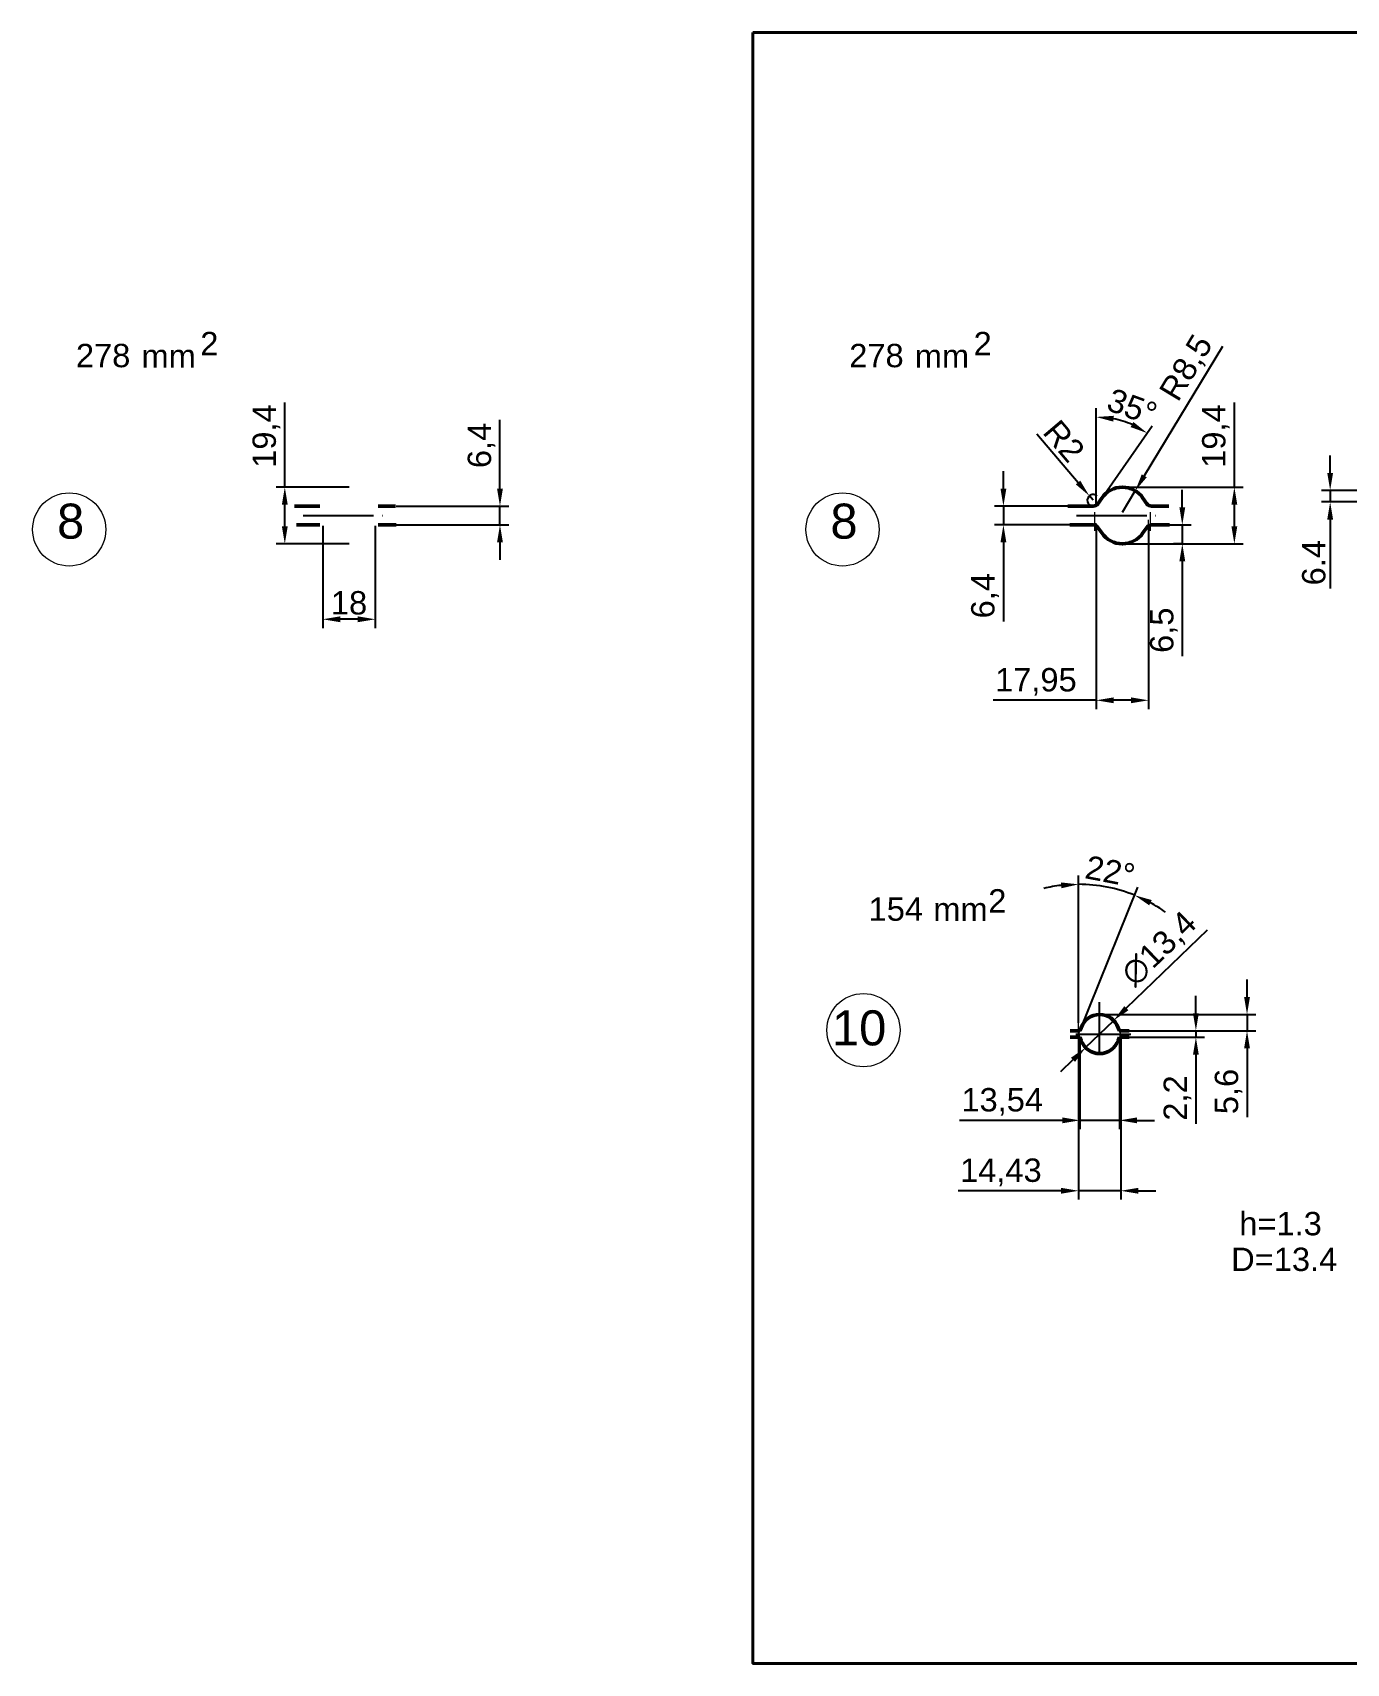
# Model space of a CAD drawing. Header units: millimetres. Extents: x 1526 to 31626, y -4643 to 9189.
# Drawn here: x 7588 to 8038, y -1469 to -911 of the extents above; entities that cross this region are included whole.
import ezdxf

# ---------------------------------------------------------------- set-up
doc = ezdxf.new("R2010")
doc.units = ezdxf.units.MM
doc.linetypes.add('ACAD_ISO04W100', pattern=[30, 24, -3, 0, -3])
for name, color, linetype, lineweight in [('Quota', 3, 'Continuous', 40), ('контурная', 7, 'Continuous', 50), ('осевые', 1, 'ACAD_ISO04W100', 25), ('тонкая', 7, 'Continuous', 20), ('тонкий', 7, 'Continuous', 20)]:
    doc.layers.add(name, color=color, linetype=linetype, lineweight=lineweight)
doc.layers.add('осевая', color=4, linetype='Continuous')
doc.styles.add('s1v4', font='arial.ttf', dxfattribs={"height": 4})
doc.styles.add('s2v4', font='arial.ttf', dxfattribs={"height": 8})
doc.styles.get("Standard").update_dxf_attribs({"font": 'arial.ttf'})
doc.dimstyles.new('s2v4', dxfattribs={"dimtxt": 8, "dimasz": 6, "dimexe": 3, "dimexo": 0, "dimgap": 1.5, "dimtad": 1, "dimtxsty": 'Standard', "dimcen": 2.5, "dimadec": 0, "dimazin": 0, "dimtfac": 1, "dimtmove": 0, "dimatfit": 3, "dimfxl": 1, "dimarcsym": 0})
doc.dimstyles.new('s2v4$0', dxfattribs={"dimtxt": 8, "dimasz": 6, "dimexe": 3, "dimexo": 0, "dimgap": 1.5, "dimtad": 1, "dimtxsty": 'Standard', "dimcen": 2.5, "dimadec": 0, "dimazin": 0, "dimtfac": 1, "dimtmove": 0, "dimatfit": 3, "dimfxl": 1, "dimarcsym": 0})

# ---------------------------------------------------------------- blocks, each defined once
blk = doc.blocks.new('*D698')
at = {"layer": 'Defpoints', "color": 0, "transparency": 16777216}
for p in [(7953.4, -1247.01), (7963.54, -1252.61), (8003.87, -1252.61)]:
    blk.add_point(p, dxfattribs=at)
at = {"layer": 'тонкий', "color": 0, "lineweight": -2, "transparency": 16777216}
for p, q in [((8003.87, -1241.01), (8003.87, -1235.01)), ((7953.4, -1247.01), (8006.87, -1247.01)), ((8003.87, -1247.01), (8003.87, -1252.61)), ((7963.54, -1252.61), (8006.87, -1252.61)), ((8003.87, -1258.61), (8003.87, -1282.17))]:
    blk.add_line(p, q, dxfattribs=at)
at = {"layer": 'тонкий', "color": 0, "transparency": 16777216}
for points in [[(8002.87, -1241.01), (8004.87, -1241.01), (8003.87, -1247.01)], [(8002.87, -1258.61), (8004.87, -1258.61), (8003.87, -1252.61)]]:
    blk.add_solid(points, dxfattribs=at)
at = {"layer": 'тонкий', "color": 0, "transparency": 16777216, "insert": (7997.57, -1273.39), "char_height": 8, "attachment_point": 5, "rotation": 90}
blk.add_mtext('5,6', dxfattribs=at)
blk = doc.blocks.new('*D699')
at = {"layer": 'Defpoints', "color": 0, "transparency": 16777216}
for p in [(7963.54, -1252.61), (7963.54, -1254.81), (7986.36, -1254.81)]:
    blk.add_point(p, dxfattribs=at)
at = {"layer": 'тонкий', "color": 0, "lineweight": -2, "transparency": 16777216}
for p, q in [((7986.36, -1246.61), (7986.36, -1240.61)), ((7963.54, -1252.61), (7989.36, -1252.61)), ((7963.54, -1254.81), (7989.36, -1254.81)), ((7986.36, -1252.61), (7986.36, -1254.81)), ((7986.36, -1260.81), (7986.36, -1284.43))]:
    blk.add_line(p, q, dxfattribs=at)
at = {"layer": 'тонкий', "color": 0, "transparency": 16777216}
for points in [[(7985.36, -1246.61), (7987.36, -1246.61), (7986.36, -1252.61)], [(7985.36, -1260.81), (7987.36, -1260.81), (7986.36, -1254.81)]]:
    blk.add_solid(points, dxfattribs=at)
at = {"layer": 'тонкий', "color": 0, "transparency": 16777216, "insert": (7980.05, -1275.62), "char_height": 8, "attachment_point": 5, "rotation": 90}
blk.add_mtext('2,2', dxfattribs=at)
blk = doc.blocks.new('*D700')
at = {"layer": 'Defpoints', "color": 0, "transparency": 16777216}
for p in [(7946.63, -1254.81), (7960.17, -1254.81), (7946.63, -1283.27)]:
    blk.add_point(p, dxfattribs=at)
at = {"layer": 'тонкий', "color": 0, "lineweight": -2, "transparency": 16777216}
for p, q in [((7946.63, -1254.81), (7946.63, -1286.27)), ((7960.17, -1254.81), (7960.17, -1286.27)), ((7940.63, -1283.27), (7905.42, -1283.27)), ((7960.17, -1283.27), (7946.63, -1283.27)), ((7966.17, -1283.27), (7972.17, -1283.27))]:
    blk.add_line(p, q, dxfattribs=at)
at = {"layer": 'тонкий', "color": 0, "transparency": 16777216}
for points in [[(7940.63, -1282.27), (7940.63, -1284.27), (7946.63, -1283.27)], [(7966.17, -1282.27), (7966.17, -1284.27), (7960.17, -1283.27)]]:
    blk.add_solid(points, dxfattribs=at)
at = {"layer": 'тонкий', "color": 0, "transparency": 16777216, "insert": (7920.03, -1276.96), "char_height": 8, "attachment_point": 5}
blk.add_mtext('13,54', dxfattribs=at)
blk = doc.blocks.new('*D701')
at = {"layer": 'Defpoints', "color": 0, "transparency": 16777216}
for p in [(7946.19, -1253.71), (7960.62, -1253.71), (7946.19, -1307.39)]:
    blk.add_point(p, dxfattribs=at)
at = {"layer": 'тонкий', "color": 0, "lineweight": -2, "transparency": 16777216}
for p, q in [((7946.19, -1253.71), (7946.19, -1310.39)), ((7960.62, -1253.71), (7960.62, -1310.39)), ((7940.19, -1307.39), (7904.94, -1307.39)), ((7960.62, -1307.39), (7946.19, -1307.39)), ((7966.62, -1307.39), (7972.62, -1307.39))]:
    blk.add_line(p, q, dxfattribs=at)
at = {"layer": 'тонкий', "color": 0, "transparency": 16777216}
for points in [[(7940.19, -1306.39), (7940.19, -1308.39), (7946.19, -1307.39)], [(7966.62, -1306.39), (7966.62, -1308.39), (7960.62, -1307.39)]]:
    blk.add_solid(points, dxfattribs=at)
at = {"layer": 'тонкий', "color": 0, "transparency": 16777216, "insert": (7919.56, -1301.08), "char_height": 8, "attachment_point": 5}
blk.add_mtext('14,43', dxfattribs=at)
blk = doc.blocks.new('*D702')
at = {"layer": 'Defpoints', "color": 0, "transparency": 16777216}
for p in [(7958.22, -1249.05), (7948.59, -1258.37)]:
    blk.add_point(p, dxfattribs=at)
at = {"layer": 'тонкий', "color": 0, "lineweight": -2, "transparency": 16777216}
for p, q in [((7990.17, -1218.15), (7962.53, -1244.88)), ((7948.59, -1258.37), (7958.22, -1249.05)), ((7944.27, -1262.54), (7939.96, -1266.71))]:
    blk.add_line(p, q, dxfattribs=at)
at = {"layer": 'тонкий', "color": 0, "transparency": 16777216}
for points in [[(7961.84, -1244.16), (7963.23, -1245.6), (7958.22, -1249.05)], [(7943.58, -1261.82), (7944.97, -1263.26), (7948.59, -1258.37)]]:
    blk.add_solid(points, dxfattribs=at)
at = {"layer": 'тонкий', "color": 0, "transparency": 16777216, "insert": (7974.03, -1224.8), "char_height": 8, "attachment_point": 5, "rotation": 44.0456}
blk.add_mtext('∅13,4', dxfattribs=at)
blk = doc.blocks.new('*D703')
at = {"layer": 'Defpoints', "color": 0, "transparency": 16777216}
for p in [(7959.16, -1204.13), (7946.19, -1249.93), (7946.19, -1253.71), (7946.19, -1253.71), (7946.56, -1252.78)]:
    blk.add_point(p, dxfattribs=at)
at = {"layer": 'тонкий', "color": 0, "lineweight": -2, "transparency": 16777216}
for p, q in [((7946.19, -1249.93), (7946.19, -1199.46)), ((7946.56, -1252.78), (7966.51, -1203.41))]:
    blk.add_line(p, q, dxfattribs=at)
for start, end in [(96.711, 103.4219), (68, 90), (54.5781, 61.289)]:
    blk.add_arc((7946.19, -1253.71), 51.26, start, end, dxfattribs=at)
at = {"layer": 'тонкий', "color": 0, "transparency": 16777216}
for points in [[(7940.14, -1201.81), (7940.26, -1203.81), (7946.19, -1202.46)], [(7970.38, -1209.66), (7971.24, -1207.85), (7965.39, -1206.19)]]:
    blk.add_solid(points, dxfattribs=at)
at = {"layer": 'тонкий', "color": 0, "transparency": 16777216, "insert": (7957.02, -1197.98), "char_height": 8, "attachment_point": 5, "rotation": 349}
blk.add_mtext('22°', dxfattribs=at)
blk = doc.blocks.new('*D710')
at = {"layer": 'Defpoints', "color": 0, "transparency": 16777216}
for p in [(8032.35, -1071.54), (8041.49, -1067.57), (8041.49, -1071.54)]:
    blk.add_point(p, dxfattribs=at)
at = {"layer": 'тонкий', "color": 0, "lineweight": -2, "transparency": 16777216}
for p, q in [((8032.35, -1061.57), (8032.35, -1055.57)), ((8041.49, -1067.57), (8029.35, -1067.57)), ((8041.49, -1071.54), (8029.35, -1071.54)), ((8032.35, -1067.57), (8032.35, -1071.54)), ((8032.35, -1077.54), (8032.35, -1101.12))]:
    blk.add_line(p, q, dxfattribs=at)
at = {"layer": 'тонкий', "color": 0, "transparency": 16777216}
for points in [[(8031.35, -1061.57), (8033.35, -1061.57), (8032.35, -1067.57)], [(8031.35, -1077.54), (8033.35, -1077.54), (8032.35, -1071.54)]]:
    blk.add_solid(points, dxfattribs=at)
at = {"layer": 'тонкий', "color": 0, "transparency": 16777216, "insert": (8026.77, -1092.33), "char_height": 8, "attachment_point": 5, "rotation": 90}
blk.add_mtext('6.4', dxfattribs=at)
blk = doc.blocks.new('*D711')
at = {"layer": 'Defpoints', "color": 0, "transparency": 16777216}
for p in [(7961.18, -1066.47), (7999.53, -1066.47), (7961.18, -1085.87)]:
    blk.add_point(p, dxfattribs=at)
at = {"layer": 'тонкий', "color": 0, "lineweight": -2, "transparency": 16777216}
for p, q in [((7999.53, -1066.47), (7999.53, -1037.47)), ((7961.18, -1066.47), (8002.53, -1066.47)), ((7999.53, -1079.87), (7999.53, -1072.47)), ((7961.18, -1085.87), (8002.53, -1085.87))]:
    blk.add_line(p, q, dxfattribs=at)
at = {"layer": 'тонкий', "color": 0, "transparency": 16777216}
for points in [[(7998.53, -1072.47), (8000.53, -1072.47), (7999.53, -1066.47)], [(7998.53, -1079.87), (8000.53, -1079.87), (7999.53, -1085.87)]]:
    blk.add_solid(points, dxfattribs=at)
at = {"layer": 'тонкий', "color": 0, "transparency": 16777216, "insert": (7993.22, -1048.97), "char_height": 8, "attachment_point": 5, "rotation": 90}
blk.add_mtext('19,4', dxfattribs=at)
blk = doc.blocks.new('*D704')
at = {"layer": 'Defpoints', "color": 0, "transparency": 16777216}
for p in [(7952.2, -1079.37), (7970.15, -1079.37), (7952.2, -1139.45)]:
    blk.add_point(p, dxfattribs=at)
at = {"layer": 'тонкий', "color": 0, "lineweight": -2, "transparency": 16777216}
for p, q in [((7952.2, -1079.37), (7952.2, -1142.45)), ((7970.15, -1079.37), (7970.15, -1142.45)), ((7952.2, -1139.45), (7916.9, -1139.45)), ((7964.15, -1139.45), (7958.2, -1139.45))]:
    blk.add_line(p, q, dxfattribs=at)
at = {"layer": 'тонкий', "color": 0, "transparency": 16777216}
for points in [[(7958.2, -1138.45), (7958.2, -1140.45), (7952.2, -1139.45)], [(7964.15, -1138.45), (7964.15, -1140.45), (7970.15, -1139.45)]]:
    blk.add_solid(points, dxfattribs=at)
at = {"layer": 'тонкий', "color": 0, "transparency": 16777216, "insert": (7931.55, -1133.14), "char_height": 8, "attachment_point": 5}
blk.add_mtext('17,95', dxfattribs=at)
blk = doc.blocks.new('*D712')
at = {"layer": 'Defpoints', "color": 0, "transparency": 16777216}
for p in [(7958.38, -1043.07), (7954.14, -1070.2), (7952.8, -1072.12), (7952.2, -1078.84), (7952.2, -1079.37)]:
    blk.add_point(p, dxfattribs=at)
at = {"layer": 'тонкий', "color": 0, "lineweight": -2, "transparency": 16777216}
for p, q in [((7952.2, -1072.97), (7952.2, -1039.44)), ((7954.14, -1070.2), (7971.43, -1045.5))]:
    blk.add_line(p, q, dxfattribs=at)
blk.add_arc((7952.2, -1072.97), 30.53, 66.2779, 78.7221, dxfattribs=at)
at = {"layer": 'тонкий', "color": 0, "transparency": 16777216}
for points in [[(7958.07, -1044.02), (7958.27, -1042.03), (7952.2, -1042.44)], [(7964.97, -1044.15), (7963.99, -1045.89), (7969.71, -1047.96)]]:
    blk.add_solid(points, dxfattribs=at)
at = {"layer": 'тонкий', "color": 0, "transparency": 16777216, "insert": (7964.54, -1039.02), "char_height": 8, "attachment_point": 5, "rotation": 340.0337}
blk.add_mtext('35°', dxfattribs=at)
blk = doc.blocks.new('*D713')
at = {"layer": 'Defpoints', "color": 0, "transparency": 16777216}
for p in [(7949.87, -1069.44), (7951.16, -1070.97)]:
    blk.add_point(p, dxfattribs=at)
at = {"layer": 'тонкий', "color": 0, "lineweight": -2, "transparency": 16777216}
for p, q in [((7931.89, -1048.21), (7945.99, -1064.86)), ((7951.16, -1070.97), (7949.87, -1069.44))]:
    blk.add_line(p, q, dxfattribs=at)
blk.add_arc((7951.16, -1070.97), 2, 44.317, 270, dxfattribs=at)
at = {"layer": 'тонкий', "color": 0, "transparency": 16777216}
blk.add_solid([(7946.75, -1064.22), (7945.23, -1065.51), (7949.87, -1069.44)], dxfattribs=at)
at = {"layer": 'тонкий', "color": 0, "transparency": 16777216, "insert": (7941.21, -1050.68), "char_height": 8, "attachment_point": 5, "rotation": 310.2607}
blk.add_mtext('R2', dxfattribs=at)
blk = doc.blocks.new('*D714')
at = {"layer": 'Defpoints', "color": 0, "transparency": 16777216}
for p in [(7965.58, -1067.7), (7961.18, -1074.97)]:
    blk.add_point(p, dxfattribs=at)
at = {"layer": 'тонкий', "color": 0, "lineweight": -2, "transparency": 16777216}
for p, q in [((7995.46, -1018.32), (7968.68, -1062.56)), ((7961.18, -1074.97), (7965.58, -1067.7))]:
    blk.add_line(p, q, dxfattribs=at)
at = {"layer": 'тонкий', "color": 0, "transparency": 16777216}
blk.add_solid([(7967.83, -1062.05), (7969.54, -1063.08), (7965.58, -1067.7)], dxfattribs=at)
at = {"layer": 'тонкий', "color": 0, "transparency": 16777216, "insert": (7983.52, -1025.86), "char_height": 8, "attachment_point": 5, "rotation": 58.8208}
blk.add_mtext('R8,5', dxfattribs=at)
blk = doc.blocks.new('*D715')
at = {"layer": 'Defpoints', "color": 0, "transparency": 16777216}
for p in [(7972.04, -1079.37), (7981.7, -1085.87), (7982, -1085.87)]:
    blk.add_point(p, dxfattribs=at)
at = {"layer": 'тонкий', "color": 0, "lineweight": -2, "transparency": 16777216}
for p, q in [((7981.7, -1073.37), (7981.7, -1067.37)), ((7972.04, -1079.37), (7984.7, -1079.37)), ((7981.7, -1079.37), (7981.7, -1085.87)), ((7982, -1085.87), (7978.7, -1085.87)), ((7981.7, -1091.87), (7981.7, -1124.28))]:
    blk.add_line(p, q, dxfattribs=at)
at = {"layer": 'тонкий', "color": 0, "transparency": 16777216}
for points in [[(7980.7, -1073.37), (7982.7, -1073.37), (7981.7, -1079.37)], [(7980.7, -1091.87), (7982.7, -1091.87), (7981.7, -1085.87)]]:
    blk.add_solid(points, dxfattribs=at)
at = {"layer": 'тонкий', "color": 0, "transparency": 16777216, "insert": (7975.39, -1115.45), "char_height": 8, "attachment_point": 5, "rotation": 90}
blk.add_mtext('6,5', dxfattribs=at)
blk = doc.blocks.new('*D716')
at = {"layer": 'Defpoints', "color": 0, "transparency": 16777216}
for p in [(7948.89, -1072.97), (7920.44, -1079.37), (7948.89, -1079.37)]:
    blk.add_point(p, dxfattribs=at)
at = {"layer": 'тонкий', "color": 0, "lineweight": -2, "transparency": 16777216}
for p, q in [((7920.44, -1066.97), (7920.44, -1060.97)), ((7948.89, -1072.97), (7917.44, -1072.97)), ((7920.44, -1072.97), (7920.44, -1079.37)), ((7948.89, -1079.37), (7917.44, -1079.37)), ((7920.44, -1085.37), (7920.44, -1112.41))]:
    blk.add_line(p, q, dxfattribs=at)
at = {"layer": 'тонкий', "color": 0, "transparency": 16777216}
for points in [[(7919.44, -1066.97), (7921.44, -1066.97), (7920.44, -1072.97)], [(7919.44, -1085.37), (7921.44, -1085.37), (7920.44, -1079.37)]]:
    blk.add_solid(points, dxfattribs=at)
at = {"layer": 'тонкий', "color": 0, "transparency": 16777216, "insert": (7914.13, -1103.63), "char_height": 8, "attachment_point": 5, "rotation": 90}
blk.add_mtext('6,4', dxfattribs=at)
blk = doc.blocks.new('*D1473')
at = {"layer": 'Defpoints', "color": 0, "transparency": 16777216}
for p in [(7712.41, -1072.97), (7748, -1072.97), (7712.41, -1079.37)]:
    blk.add_point(p, dxfattribs=at)
at = {"layer": 'тонкий', "color": 0, "lineweight": -2, "transparency": 16777216}
for p, q in [((7748, -1066.97), (7748, -1043.39)), ((7712.41, -1072.97), (7751, -1072.97)), ((7748, -1079.37), (7748, -1072.97)), ((7712.41, -1079.37), (7751, -1079.37)), ((7748, -1085.37), (7748, -1091.37))]:
    blk.add_line(p, q, dxfattribs=at)
at = {"layer": 'тонкий', "color": 0, "transparency": 16777216}
for points in [[(7747, -1066.97), (7749, -1066.97), (7748, -1072.97)], [(7747, -1085.37), (7749, -1085.37), (7748, -1079.37)]]:
    blk.add_solid(points, dxfattribs=at)
at = {"layer": 'тонкий', "color": 0, "transparency": 16777216, "insert": (7741.69, -1052.18), "char_height": 8, "attachment_point": 5, "rotation": 90}
blk.add_mtext('6,4', dxfattribs=at)
blk = doc.blocks.new('*D1474')
at = {"layer": 'Defpoints', "color": 0, "transparency": 16777216}
for p in [(7674.3, -1066.47), (7696.31, -1066.47), (7696.31, -1085.87)]:
    blk.add_point(p, dxfattribs=at)
at = {"layer": 'тонкий', "color": 0, "lineweight": -2, "transparency": 16777216}
for p, q in [((7674.3, -1066.47), (7674.3, -1037.47)), ((7696.31, -1066.47), (7671.3, -1066.47)), ((7674.3, -1079.87), (7674.3, -1072.47)), ((7696.31, -1085.87), (7671.3, -1085.87))]:
    blk.add_line(p, q, dxfattribs=at)
at = {"layer": 'тонкий', "color": 0, "transparency": 16777216}
for points in [[(7673.3, -1072.47), (7675.3, -1072.47), (7674.3, -1066.47)], [(7673.3, -1079.87), (7675.3, -1079.87), (7674.3, -1085.87)]]:
    blk.add_solid(points, dxfattribs=at)
at = {"layer": 'тонкий', "color": 0, "transparency": 16777216, "insert": (7667.99, -1048.97), "char_height": 8, "attachment_point": 5, "rotation": 90}
blk.add_mtext('19,4', dxfattribs=at)
blk = doc.blocks.new('*D1475')
at = {"layer": 'Defpoints', "color": 0, "transparency": 16777216}
for p in [(7687.31, -1079.65), (7705.31, -1079.65), (7687.31, -1111.7)]:
    blk.add_point(p, dxfattribs=at)
at = {"layer": 'тонкий', "color": 0, "lineweight": -2, "transparency": 16777216}
for p, q in [((7687.31, -1079.65), (7687.31, -1114.7)), ((7705.31, -1079.65), (7705.31, -1114.7)), ((7699.31, -1111.7), (7693.31, -1111.7))]:
    blk.add_line(p, q, dxfattribs=at)
at = {"layer": 'тонкий', "color": 0, "transparency": 16777216}
for points in [[(7693.31, -1110.7), (7693.31, -1112.7), (7687.31, -1111.7)], [(7699.31, -1110.7), (7699.31, -1112.7), (7705.31, -1111.7)]]:
    blk.add_solid(points, dxfattribs=at)
at = {"layer": 'тонкий', "color": 0, "transparency": 16777216, "insert": (7696.31, -1106.12), "char_height": 8, "attachment_point": 5}
blk.add_mtext('18', dxfattribs=at)

msp = doc.modelspace()

# ---------------------------------------------------------------- linework, layer by layer
at = {"layer": 'Quota'}
msp.add_lwpolyline([(7834.62833, -910.824), (8713.26444, -910.824), (8713.26444, -1469.2089), (7834.62833, -1469.2089)], close=True, dxfattribs=at)
at = {"layer": 'контурная'}
for p, q in [((7952.79886, -1072.11542), (7954.1415, -1070.19793)), ((7969.55452, -1072.11542), (7968.21187, -1070.19793)), ((7677.61728, -1072.96827), (7686.29174, -1072.96827)), ((7706.32401, -1072.96827), (7712.18629, -1072.96827)), ((7942.48609, -1072.96827), (7951.16055, -1072.96827)), ((7971.19282, -1072.96827), (7977.0551, -1072.96827)), ((7678.26115, -1079.36827), (7686.29174, -1079.36827)), ((7706.32401, -1079.36827), (7712.41023, -1079.36827)), ((7943.12996, -1079.36827), (7951.16055, -1079.36827)), ((7954.1415, -1082.13861), (7952.79886, -1080.22112)), ((7968.21187, -1082.13861), (7969.55452, -1080.22112)), ((7971.19282, -1079.36827), (7977.27904, -1079.36827)), ((7946.52381, -1252.61144), (7943.26067, -1252.61144)), ((7946.63066, -1252.61144), (7943.26067, -1252.61144)), ((7946.52381, -1254.81144), (7943.26067, -1254.81144)), ((7946.63066, -1254.81144), (7943.26067, -1254.81144)), ((7946.63066, -1252.61144), (7947.06394, -1251.53905)), ((7946.63066, -1254.81144), (7947.06394, -1255.88384)), ((7960.17329, -1252.61144), (7959.74001, -1251.53905)), ((7960.17329, -1254.81144), (7959.74001, -1255.88384)), ((7960.17329, -1252.61144), (7963.54328, -1252.61144)), ((7960.17329, -1254.81144), (7963.54328, -1254.81144)), ((7960.28013, -1252.61144), (7963.54328, -1252.61144)), ((7960.28013, -1252.61144), (7963.54328, -1252.61144)), ((7960.28013, -1254.81144), (7963.54328, -1254.81144)), ((7960.28013, -1254.81144), (7963.54328, -1254.81144))]:
    msp.add_line(p, q, dxfattribs=at)
for centre, radius, start, end in [((7961.17669, -1074.96827), 8.5, 34.1399803, 145.8600197), ((7951.16055, -1070.96827), 2, 270, 325), ((7971.19282, -1070.96827), 2, 215, 270), ((7951.16055, -1081.36827), 2, 35, 90), ((7961.17669, -1077.36827), 8.5, 214.1399803, 325.8600197), ((7971.19282, -1081.36827), 2, 90, 145), ((7953.40197, -1253.71144), 6.7, 90, 161.0805636), ((7953.40197, -1253.71144), 6.7, 18.9194364, 90), ((7953.40197, -1253.71144), 6.7, 198.9194364, 270), ((7953.40197, -1253.71144), 6.7, 270, 341.0805636)]:
    msp.add_arc(centre, radius, start, end, dxfattribs=at)
at = {"layer": 'осевая'}
for p, q in [((7953.40197, -1260.41144), (7953.40197, -1242.76544)), ((7945.27838, -1253.71144), (7964.02257, -1253.71144))]:
    msp.add_line(p, q, dxfattribs=at)
at = {"layer": 'осевые'}
for p, q in [((7680.64941, -1076.16827), (7709.71687, -1076.16827)), ((7945.51822, -1076.16827), (7974.58568, -1076.16827))]:
    msp.add_line(p, q, dxfattribs=at)
at = {"layer": 'тонкая'}
for p, q in [((7946.18623, -1253.71144), (7946.18623, -1249.93)), ((7946.18623, -1253.71144), (7946.56238, -1252.78045)), ((7946.18623, -1253.71144), (7946.56238, -1254.64243)), ((7960.61771, -1253.71144), (7960.24157, -1252.78045)), ((7960.61771, -1253.71144), (7960.24157, -1254.64243))]:
    msp.add_line(p, q, dxfattribs=at)
for centre in [(7600.45909, -1080.95), (7865.3279, -1080.95), (7872.48854, -1252.39125)]:
    msp.add_circle(centre, 12.53226, dxfattribs=at)
at = {"layer": 'тонкий'}
for p, q in [((7951.67669, -1074.96827), (7951.67669, -1081.37358)), ((7970.67669, -1074.96827), (7970.67669, -1081.37358)), ((7952.20169, -1079.36827), (7952.20169, -1078.84205)), ((7970.15169, -1079.36827), (7970.15169, -1077.69874))]:
    msp.add_line(p, q, dxfattribs=at)

# ---------------------------------------------------------------- texts
at = {"layer": 'контурная', "style": 's2v4'}
for s, p in [('h=1.3', (8001.21798, -1322.62995)), ('D=13.4', (7998.4309, -1334.85871))]:
    msp.add_text(s, height=8, dxfattribs=at).set_placement(p)
at = {"layer": 'тонкая', "style": 's1v4'}
for s, p in [('2', (7645.35403, -1021.30455)), ('2', (7910.22284, -1021.30455)), ('278', (7602.75927, -1025.39244)), ('mm', (7625.21409, -1025.59364)), ('278', (7867.62808, -1025.39244)), ('mm', (7890.0829, -1025.59364)), ('2', (7915.25201, -1212.11231)), ('154', (7874.26004, -1214.92308)), ('mm', (7896.41726, -1215.02368))]:
    msp.add_text(s, height=8, dxfattribs=at).set_placement(p)
at = {"layer": 'тонкий', "style": 's1v4'}
for s, p in [('8', (7596.29605, -1084.10044)), ('8', (7861.16486, -1084.10044)), ('10', (7861.69186, -1257.6004))]:
    msp.add_text(s, height=12, dxfattribs=at).set_placement(p)

# ---------------------------------------------------------------- dimensions: what is measured, and where the dimension line sits
at = {"layer": 'тонкий'}
dim = msp.add_radius_dim(center=(7961.17669, -1074.96827), mpoint=(7965.57727, -1067.69608), dimstyle='s2v4', dxfattribs=at)
dim.commit()
dim.dimension.update_dxf_attribs({"geometry": '*D714', "text_midpoint": (7988.91446, -1029.13018), "dimtype": 164})
dim = msp.add_angular_dim_2l(base=(7958.37565, -1043.06773), line1=((7952.79886, -1072.11542), (7954.1415, -1070.19793)), line2=((7952.20169, -1079.36827), (7952.20169, -1078.84205)), dimstyle='s2v4', dxfattribs=at)
dim.commit()
dim.dimension.update_dxf_attribs({"geometry": '*D712', "text_midpoint": (7962.62712, -1044.27209), "dimtype": 162})
for base, p1, p2, dimstyle, picture, middle in [((7674.30185, -1066.46827), (7696.30788, -1085.86827), (7696.30788, -1066.46827), 's2v4$0', '*D1474', (7667.99421, -1048.971)), ((7748.00138, -1072.96827), (7712.41023, -1079.36827), (7712.41023, -1072.96827), 's2v4$0', '*D1473', (7741.69374, -1052.18041)), ((7986.35534, -1254.81144), (7963.54328, -1252.61144), (7963.54328, -1254.81144), 's2v4', '*D699', (7980.0477, -1275.62113))]:
    dim = msp.add_linear_dim(base=base, p1=p1, p2=p2, angle=90, dimstyle=dimstyle, dxfattribs=at)
    dim.commit()
    dim.dimension.update_dxf_attribs({"geometry": picture, "text_midpoint": middle})
for base, p1, p2, picture, middle in [((7999.52846, -1066.46827), (7961.17669, -1085.86827), (7961.17669, -1066.46827), '*D711', (7999.52846, -1048.971)), ((7920.43648, -1079.36827), (7948.88898, -1072.96827), (7948.88898, -1079.36827), '*D716', (7920.43648, -1103.62572)), ((7981.69556, -1085.86827), (7972.04235, -1079.36827), (7982.00158, -1085.86827), '*D715', (7981.69556, -1115.44792)), ((8003.8749, -1252.61144), (7953.40197, -1247.01144), (7963.54328, -1252.61144), '*D698', (8003.8749, -1273.39112))]:
    dim = msp.add_linear_dim(base=base, p1=p1, p2=p2, angle=90, dimstyle='s2v4', dxfattribs=at)
    dim.commit()
    dim.dimension.update_dxf_attribs({"geometry": picture, "text_midpoint": middle, "dimtype": 160})
dim = msp.add_radius_dim(center=(7951.16055, -1070.96827), mpoint=(7949.86802, -1069.44205), dimstyle='s2v4', dxfattribs=at)
dim.commit()
dim.dimension.update_dxf_attribs({"geometry": '*D713', "text_midpoint": (7941.21094, -1050.68399)})
dim = msp.add_linear_dim(base=(8032.35461, -1071.54013), p1=(8041.49003, -1067.57284), p2=(8041.49003, -1071.54013), angle=90, text='6.4', dimstyle='s2v4', dxfattribs=at)
dim.commit()
dim.dimension.update_dxf_attribs({"geometry": '*D710', "text_midpoint": (8026.77002, -1092.32798)})
for base, p1, p2, dimstyle, picture, middle in [((7687.30788, -1111.70482), (7705.30788, -1079.64564), (7687.30788, -1079.64564), 's2v4$0', '*D1475', (7696.30788, -1106.12024)), ((7946.18623, -1307.39154), (7960.61771, -1253.71144), (7946.18623, -1253.71144), 's2v4', '*D701', (7919.56481, -1301.0839)), ((7946.63066, -1283.27181), (7960.17329, -1254.81144), (7946.63066, -1254.81144), 's2v4', '*D700', (7920.02561, -1276.96417))]:
    dim = msp.add_linear_dim(base=base, p1=p1, p2=p2, dimstyle=dimstyle, dxfattribs=at)
    dim.commit()
    dim.dimension.update_dxf_attribs({"geometry": picture, "text_midpoint": middle})
dim = msp.add_linear_dim(base=(7952.20169, -1139.44591), p1=(7970.15169, -1079.36827), p2=(7952.20169, -1079.36827), dimstyle='s2v4', dxfattribs=at)
dim.commit()
dim.dimension.update_dxf_attribs({"geometry": '*D704', "text_midpoint": (7931.55026, -1139.44591), "dimtype": 160})
dim = msp.add_angular_dim_2l(base=(7959.16378, -1204.12646), line1=((7946.18623, -1253.71144), (7946.18623, -1249.93)), line2=((7946.18623, -1253.71144), (7946.56238, -1252.78045)), dimstyle='s2v4', dxfattribs=at)
dim.commit()
dim.dimension.update_dxf_attribs({"geometry": '*D703', "text_midpoint": (7957.01874, -1197.98301)})
dim = msp.add_diameter_dim_2p(p1=(7948.58611, -1258.36949), p2=(7958.21784, -1249.05339), dimstyle='s2v4', dxfattribs=at)
dim.commit()
dim.dimension.update_dxf_attribs({"geometry": '*D702', "text_midpoint": (7974.02983, -1224.80197)})

doc.saveas('drawing.dxf')
